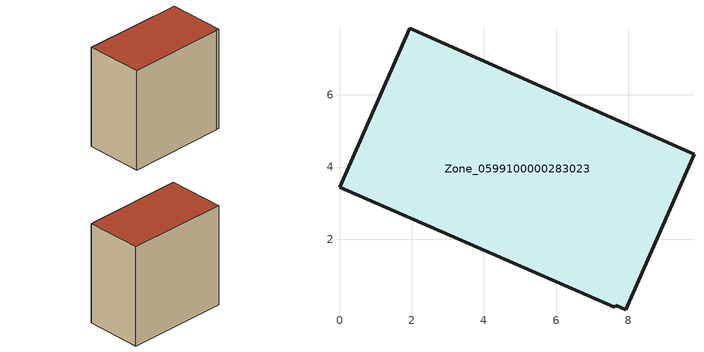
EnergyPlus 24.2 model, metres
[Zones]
Zone_0599100000283023
 floor ground (C_G): 7.93,0.04 7.66,0.17 7.63,0.12 0,3.44 1.95,7.85 9.82,4.36 z0
 wall outside (C_F): 1.95,7.85 0,3.44 7.63,0.12 7.66,0.17 7.93,0.04 9.82,4.36 1.95,7.85 z0:8.53
 roof outside (C_R): 7.66,0.17 7.93,0.04 9.82,4.36 1.95,7.85 0,3.44 7.63,0.12 z8.53
[BUILDING]
Pand.0599100000283023: North Axis=0; Terrain=City; Loads Convergence Tolerance Value=0.04; Temperature Convergence Tolerance Value=0.4; Solar Distribution=FullExterior; Maximum Number of Warmup Days=25; Minimum Number of Warmup Days=1
[Site:Location]
Rotterdam.The.Hague.AP_ZH_NLD Design_Conditions: Latitude=51.96; Longitude=4.45; Time Zone=1; Elevation=-4.5
[SITE:GROUNDTEMPERATURE:BUILDINGSURFACE]
18, 18, 18, 18, 18, 18, 18, 18, 18, 18, 18, 18
[MATERIAL] Thermal Absorptance=0.9; Solar Absorptance=0.7; Visible Absorptance=0.7
Name | Roughness | Thickness | Conductivity | Density | Specific Heat
G.TC.1946-1964 | MediumSmooth | 0.15 | 1 | 540 | 1210
F.TC.1946-1964 | Rough | 0.3 | 0.857143 | 1920 | 840
R.TC.1946-1964 | MediumRough | 0.2 | 0.235294 | 1500 | 1000
[CONSTRUCTION]
C_G: G.TC.1946-1964
C_F: F.TC.1946-1964
C_R: R.TC.1946-1964
[ZONE]
Zone_0599100000283023: Type=1; Multiplier=1; Ceiling Height=Autocalculate; Volume=Autocalculate; Floor Area=autocalculate; Part of Total Floor Area=Yes
[ZONEINFILTRATION:DESIGNFLOWRATE]
Infil_Zone_0599100000283023: Zone or ZoneList or Space or SpaceList=Zone_0599100000283023; Schedule=AlwaysOn; Design Flow Rate Calculation Method=Flow/Area; Flow Rate per Floor Area=0.003; Constant Term Coefficient=1; Temperature Term Coefficient=0; Velocity Term Coefficient=0; Velocity Squared Term Coefficient=0
[HVACTEMPLATE:ZONE:IDEALLOADSAIRSYSTEM]
Zone_0599100000283023: Maximum Heating Supply Air Temperature=50; Minimum Cooling Supply Air Temperature=13; Maximum Heating Supply Air Humidity Ratio=0.0156; Minimum Cooling Supply Air Humidity Ratio=0.0077; Heating Limit=NoLimit; Cooling Limit=NoLimit; Dehumidification Control Type=ConstantSensibleHeatRatio; Cooling Sensible Heat Ratio=0.7; Dehumidification Setpoint=60; Humidification Control Type=None; Humidification Setpoint=30; Outdoor Air Method=None; Outdoor Air Flow Rate per Person=0.00944; Outdoor Air Flow Rate per Zone Floor Area=0; Outdoor Air Flow Rate per Zone=0; Demand Controlled Ventilation Type=None; Outdoor Air Economizer Type=NoEconomizer; Heat Recovery Type=None; Sensible Heat Recovery Effectiveness=0.7; Latent Heat Recovery Effectiveness=0.65
[ZONECONTROL:THERMOSTAT]
ThermostatControl_Zone_0599100000283023: Zone or ZoneList=Zone_0599100000283023; Control Type Schedule=DualSetpointControlType; Control 1=Thermostat_Zone_0599100000283023; Temperature Difference Between Cutout And Setpoint=0
[THERMOSTATSETPOINT:DUALSETPOINT]
Thermostat_Zone_0599100000283023: Heating Setpoint Temperature Schedule=HeatingSetpoint_Zone_0599100000283023; Cooling Setpoint Temperature Schedule=CoolingSetpoint_Zone_0599100000283023
[SCHEDULE:COMPACT]
HeatingSetpoint_Zone_0599100000283023: Through: 12/31, For: AllDays, Until: 24:00, 21
CoolingSetpoint_Zone_0599100000283023: Through: 12/31, For: AllDays, Until: 24:00, 24
DualSetpointControlType: Through: 12/31, For: AllDays, Until: 24:00, 4
AlwaysOn: Through: 12/31, For: AllDays, Until: 24:00, 1
